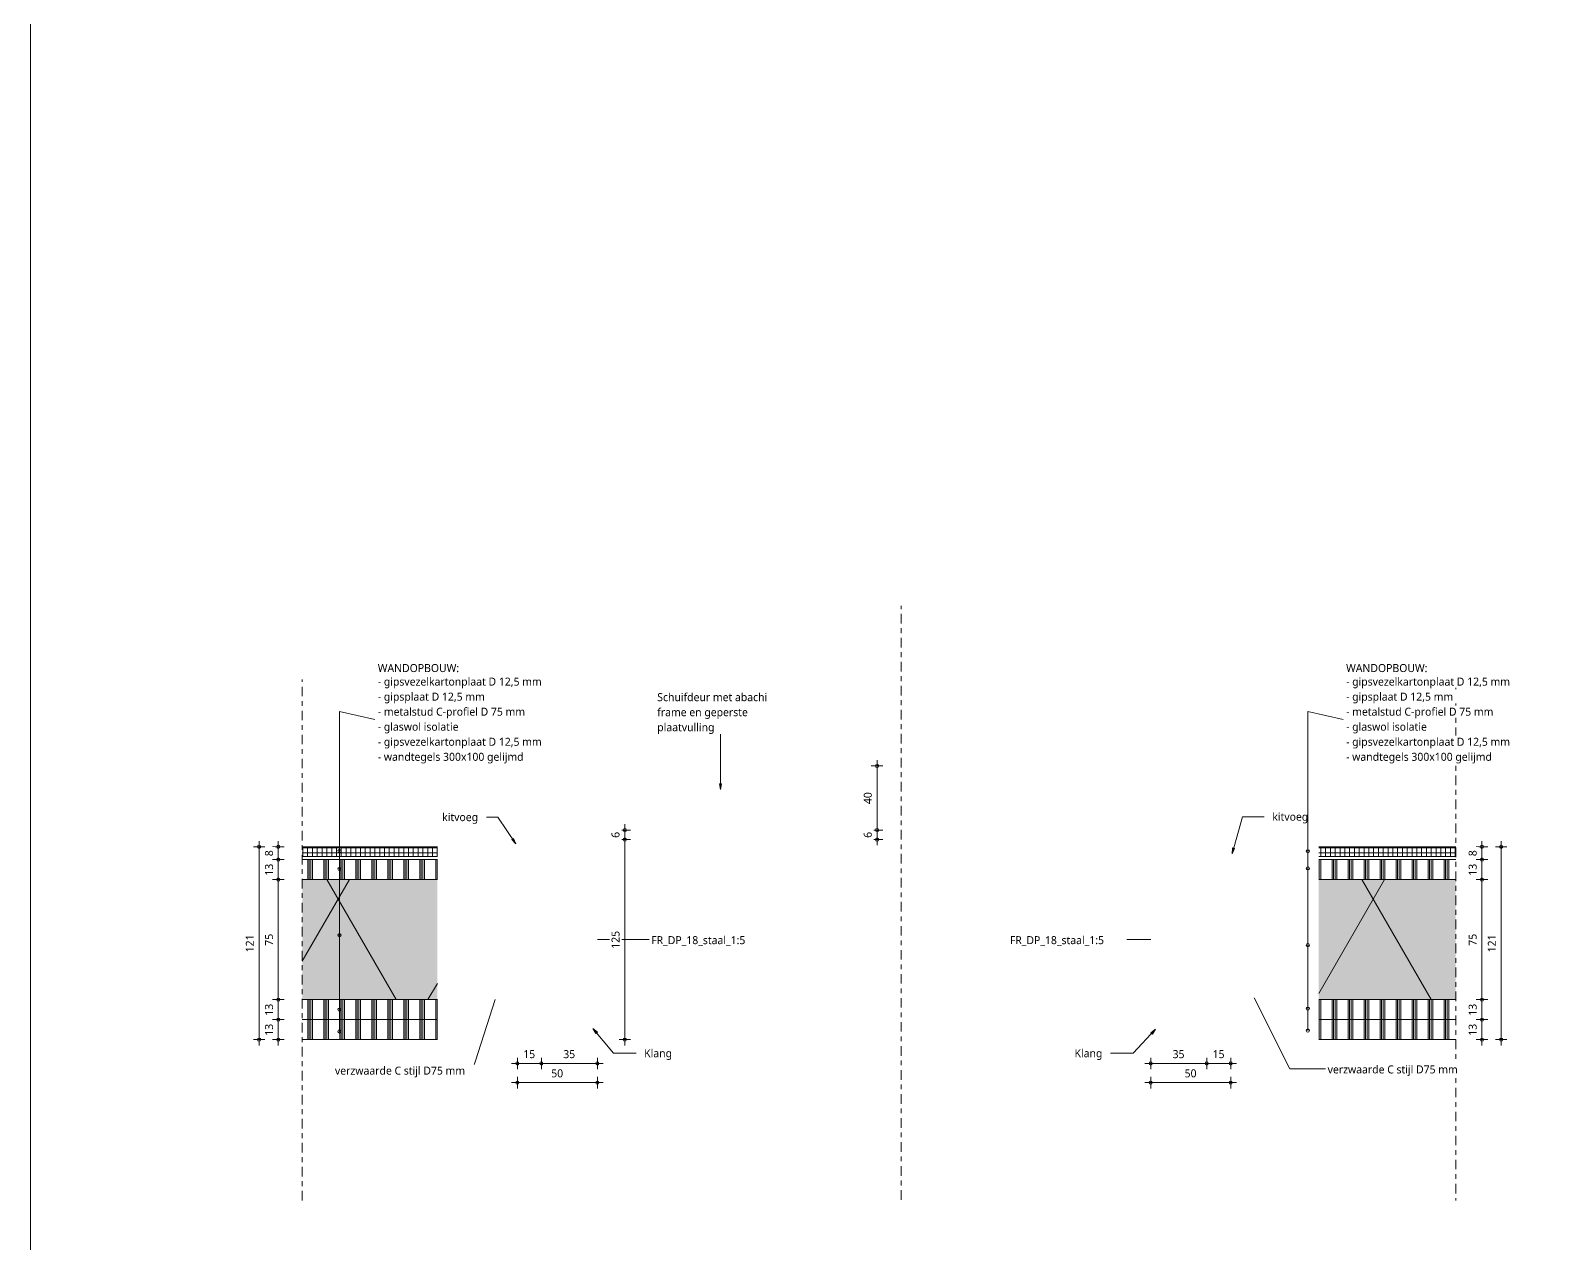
# Model space of a CAD drawing. Header units: millimetres. Extents: x 32900 to 38291, y -18988 to 4133.
# Drawn here: x 32971 to 33921, y -12055 to -11297 of the extents above; entities that cross this region are included whole.
import ezdxf

# ---------------------------------------------------------------- set-up
doc = ezdxf.new("R2010")
doc.units = ezdxf.units.MM
doc.linetypes.add('MV_center', pattern=[15, 6, -3, 3, -3])
for name, color, linetype, lineweight in [('A-ANNO-DIMS', 211, 'Continuous', 13), ('A-ANNO-DIMS-2', 211, 'Continuous', 13), ('A-ANNO-IDEN', 131, 'Continuous', 18), ('A-ANNO-NOTE', 131, 'Continuous', 18), ('A-DETL', 90, 'Continuous', 13), ('A-DETL-GENF', 92, 'Continuous', 18), ('A-DETL-THIN', 151, 'Continuous', 18), ('G-ANNO-TEXT', 231, 'Continuous', 13)]:
    doc.layers.add(name, color=color, linetype=linetype, lineweight=lineweight)
doc.styles.add('Segoe UI', font='segoeui.ttf', dxfattribs={"height": 5})
doc.styles.add('Segoe UI_B', font='segoeui.ttf', dxfattribs={"height": 5})
doc.dimstyles.new('2_5_mm_2', dxfattribs={"dimscale": 304.8, "dimtxt": 5.23682, "dimasz": 0.006562, "dimexe": 0.011811, "dimexo": 0.0625, "dimgap": 0.005906, "dimtad": 1, "dimdec": 0, "dimzin": 0, "dimdsep": 46, "dimtxsty": 'Segoe UI', "dimblk1": 'DOTBLANK', "dimblk2": 'DOTBLANK', "dimsah": 1, "dimcen": 0.09, "dimdle": 0.011811, "dimazin": 0, "dimtfac": 1, "dimtdec": 4, "dimtix": 1, "dimtmove": 0, "dimatfit": 3, "dimfxl": 0.011811, "dimfxlon": 1, "dimtvp": 1, "dimtfill": 1, "dimtolj": 1, "dimtzin": 0, "dimarcsym": 2})
pattern_1 = [(90, (4, 0), (-10, 6e-16), []), (90, (5, 0), (-10, 6e-16), []), (90, (6, 0), (-10, 6e-16), []), (90, (7, 0), (-10, 6e-16), [])]
pattern_2 = [(0, (0, 0), (0, 3), []), (90, (0, 0), (-3, 2e-16), [])]

# ---------------------------------------------------------------- blocks, each defined once
blk = doc.blocks.new('42 isolatie - Type 1-3788367-Details ziekenhuis Utiliteitsgebouw')
at = {"layer": 'A-DETL-GENF'}
blk.add_hatch(color=256, dxfattribs=at).paths.add_polyline_path([(94.46, -0.8), (53.74, -0.8), (53.74, -75.8), (138.11, -75.8), (138.11, -0.8)])
at = {"layer": 'A-DETL-GENF', "lineweight": 13}
h = blk.add_hatch(dxfattribs=at)
h.set_pattern_fill('FP_3', color=256, style=0, pattern_type=2)
h.set_pattern_definition([(300, (0, 0), (-69.282, -40), []), (240, (0, 0), (-69.282, 40), [])])
h.paths.add_polyline_path([(94.46, -0.8), (53.74, -0.8), (53.74, -75.8), (138.11, -75.8), (138.11, -0.8)])
at = {"layer": 'A-DETL-GENF'}
for p, q in [((138.11, -0.8), (53.74, -0.8)), ((138.11, -0.8), (53.74, -0.8)), ((53.74, -75.8), (138.11, -75.8)), ((53.74, -75.8), (138.11, -75.8))]:
    blk.add_line(p, q, dxfattribs=at)
blk = doc.blocks.new('42 isolatie - Type 1-3788368-Details ziekenhuis Utiliteitsgebouw')
at = {"layer": 'A-DETL-GENF'}
blk.add_hatch(color=256, dxfattribs=at).paths.add_polyline_path([(90.2, 0.8), (144.38, 0.8), (144.38, 75.8), (58.74, 75.8), (58.74, 0.8)])
at = {"layer": 'A-DETL-GENF', "lineweight": 13}
h = blk.add_hatch(dxfattribs=at)
h.set_pattern_fill('FP_4', color=256, style=0, pattern_type=2)
h.set_pattern_definition([(60, (0, 0), (-69.282, 40), []), (120, (0, 0), (-69.282, -40), [])])
h.paths.add_polyline_path([(90.2, 0.8), (144.38, 0.8), (144.38, 75.8), (58.74, 75.8), (58.74, 0.8)])
at = {"layer": 'A-DETL-GENF'}
for p, q in [((144.38, 75.8), (58.74, 75.8)), ((144.38, 75.8), (58.74, 75.8)), ((58.74, 0.8), (144.38, 0.8)), ((58.74, 0.8), (144.38, 0.8))]:
    blk.add_line(p, q, dxfattribs=at)
blk = doc.blocks.new('NLRS_00_DI_maskeer - Type 1-4234883-Details ziekenhuis Utiliteitsgebouw')
at = {"layer": 'A-DETL-GENF', "linetype": 'MV_center'}
blk.add_line((-100, 0), (225.5, 0), dxfattribs=at)
blk = doc.blocks.new('NLRS_00_DI_maskeer - Type 1-4234889-Details ziekenhuis Utiliteitsgebouw')
at = {"layer": 'A-DETL-GENF', "linetype": 'MV_center'}
blk.add_line((225.5, 0), (-100, 0), dxfattribs=at)
blk = doc.blocks.new('NLRS_00_DI_maskeer - Type 1-4234887-Details ziekenhuis Utiliteitsgebouw')
at = {"layer": 'A-DETL-GENF', "linetype": 'MV_center'}
blk.add_line((270.96, 0), (-100, 0), dxfattribs=at)
blk = doc.blocks.new('DIMBLOCK394-Details ziekenhuis Utiliteitsgebouw')
at = {"layer": 'A-ANNO-DIMS-2'}
for p, q in [((33125.67, -11915.23), (33122.07, -11915.23)), ((33125.67, -11931.33), (33125.67, -11915.23)), ((33125.67, -11915.23), (33129.27, -11915.23)), ((33125.67, -11927.73), (33122.07, -11927.73)), ((33125.67, -11927.73), (33129.27, -11927.73))]:
    blk.add_line(p, q, dxfattribs=at)
for centre in [(33125.67, -11915.23), (33125.67, -11927.73)]:
    blk.add_circle(centre, 1, dxfattribs=at)
at = {"layer": 'A-ANNO-DIMS-2', "color": 0, "insert": (33117.34, -11925.29), "char_height": 5, "width": 9.1406, "attachment_point": 1, "rotation": 90, "line_spacing_factor": 1.142579, "style": 'Segoe UI', "bg_fill": 3, "box_fill_scale": 1.25, "bg_fill_color": 9, "bg_fill_true_color": 13158600, "bg_fill_transparency": 0}
blk.add_mtext('13', dxfattribs=at)
blk = doc.blocks.new('_DotBlank')
at = {"color": 0, "linetype": 'ByBlock', "lineweight": -2}
blk.add_line((-0.5, 0), (-1, 0), dxfattribs=at)
blk.add_circle((0, 0), 0.5, dxfattribs=at)
blk = doc.blocks.new('DIMBLOCK395-Details ziekenhuis Utiliteitsgebouw')
at = {"layer": 'A-ANNO-DIMS-2'}
for p, q in [((33125.67, -11902.73), (33122.07, -11902.73)), ((33125.67, -11915.23), (33125.67, -11902.73)), ((33125.67, -11902.73), (33129.27, -11902.73)), ((33125.67, -11915.23), (33122.07, -11915.23)), ((33125.67, -11915.23), (33129.27, -11915.23))]:
    blk.add_line(p, q, dxfattribs=at)
for centre in [(33125.67, -11902.73), (33125.67, -11915.23)]:
    blk.add_circle(centre, 1, dxfattribs=at)
at = {"layer": 'A-ANNO-DIMS-2', "color": 0, "insert": (33117.34, -11912.79), "char_height": 5, "width": 9.1406, "attachment_point": 1, "rotation": 90, "line_spacing_factor": 1.142579, "style": 'Segoe UI', "bg_fill": 3, "box_fill_scale": 1.25, "bg_fill_color": 9, "bg_fill_true_color": 13158600, "bg_fill_transparency": 0}
blk.add_mtext('13', dxfattribs=at)
blk = doc.blocks.new('DIMBLOCK396-Details ziekenhuis Utiliteitsgebouw')
at = {"layer": 'A-ANNO-DIMS-2'}
for p, q in [((33125.67, -11827.73), (33122.07, -11827.73)), ((33125.67, -11902.73), (33125.67, -11827.73)), ((33125.67, -11827.73), (33129.27, -11827.73)), ((33125.67, -11902.73), (33122.07, -11902.73)), ((33125.67, -11902.73), (33129.27, -11902.73))]:
    blk.add_line(p, q, dxfattribs=at)
for centre in [(33125.67, -11827.73), (33125.67, -11902.73)]:
    blk.add_circle(centre, 1, dxfattribs=at)
at = {"layer": 'A-ANNO-DIMS-2', "color": 0, "insert": (33117.34, -11869.04), "char_height": 5, "width": 9.1406, "attachment_point": 1, "rotation": 90, "line_spacing_factor": 1.142579, "style": 'Segoe UI', "bg_fill": 3, "box_fill_scale": 1.25, "bg_fill_color": 9, "bg_fill_true_color": 13158600, "bg_fill_transparency": 0}
blk.add_mtext('75', dxfattribs=at)
blk = doc.blocks.new('DIMBLOCK397-Details ziekenhuis Utiliteitsgebouw')
at = {"layer": 'A-ANNO-DIMS-2'}
for p, q in [((33125.67, -11815.23), (33122.07, -11815.23)), ((33125.67, -11827.73), (33125.67, -11815.23)), ((33125.67, -11815.23), (33129.27, -11815.23)), ((33125.67, -11827.73), (33122.07, -11827.73)), ((33125.67, -11827.73), (33129.27, -11827.73))]:
    blk.add_line(p, q, dxfattribs=at)
for centre in [(33125.67, -11815.23), (33125.67, -11827.73)]:
    blk.add_circle(centre, 1, dxfattribs=at)
at = {"layer": 'A-ANNO-DIMS-2', "color": 0, "insert": (33117.34, -11825.29), "char_height": 5, "width": 9.1406, "attachment_point": 1, "rotation": 90, "line_spacing_factor": 1.142579, "style": 'Segoe UI', "bg_fill": 3, "box_fill_scale": 1.25, "bg_fill_color": 9, "bg_fill_true_color": 13158600, "bg_fill_transparency": 0}
blk.add_mtext('13', dxfattribs=at)
blk = doc.blocks.new('DIMBLOCK398-Details ziekenhuis Utiliteitsgebouw')
at = {"layer": 'A-ANNO-DIMS-2'}
for p, q in [((33125.67, -11815.23), (33125.67, -11803.63)), ((33125.67, -11807.23), (33122.07, -11807.23)), ((33125.67, -11815.23), (33122.07, -11815.23)), ((33125.67, -11807.23), (33129.27, -11807.23)), ((33125.67, -11815.23), (33129.27, -11815.23))]:
    blk.add_line(p, q, dxfattribs=at)
for centre in [(33125.67, -11807.23), (33125.67, -11815.23)]:
    blk.add_circle(centre, 1, dxfattribs=at)
at = {"layer": 'A-ANNO-DIMS-2', "color": 0, "insert": (33117.34, -11813.13), "char_height": 5, "width": 4.5703, "attachment_point": 1, "rotation": 90, "line_spacing_factor": 1.142579, "style": 'Segoe UI', "bg_fill": 3, "box_fill_scale": 1.25, "bg_fill_color": 9, "bg_fill_true_color": 13158600, "bg_fill_transparency": 0}
blk.add_mtext('8', dxfattribs=at)
blk = doc.blocks.new('DIMBLOCK399-Details ziekenhuis Utiliteitsgebouw')
at = {"layer": 'A-ANNO-DIMS-2'}
for p, q in [((33113.67, -11803.63), (33113.67, -11931.33)), ((33113.67, -11807.23), (33110.07, -11807.23)), ((33113.67, -11807.23), (33117.27, -11807.23)), ((33113.67, -11927.73), (33110.07, -11927.73)), ((33113.67, -11927.73), (33117.27, -11927.73))]:
    blk.add_line(p, q, dxfattribs=at)
for centre in [(33113.67, -11807.23), (33113.67, -11927.73)]:
    blk.add_circle(centre, 1, dxfattribs=at)
at = {"layer": 'A-ANNO-DIMS-2', "color": 0, "insert": (33105.34, -11873.19), "char_height": 5, "width": 13.7109, "attachment_point": 1, "rotation": 90, "line_spacing_factor": 1.142579, "style": 'Segoe UI', "bg_fill": 3, "box_fill_scale": 1.25, "bg_fill_color": 9, "bg_fill_true_color": 13158600, "bg_fill_transparency": 0}
blk.add_mtext('121', dxfattribs=at)
blk = doc.blocks.new('DIMBLOCK400-Details ziekenhuis Utiliteitsgebouw')
at = {"layer": 'A-ANNO-DIMS-2'}
for p, q in [((33877.68, -11915.23), (33874.08, -11915.23)), ((33877.68, -11931.33), (33877.68, -11915.23)), ((33877.68, -11915.23), (33881.28, -11915.23)), ((33877.68, -11927.73), (33874.08, -11927.73)), ((33877.68, -11927.73), (33881.28, -11927.73))]:
    blk.add_line(p, q, dxfattribs=at)
for centre in [(33877.68, -11915.23), (33877.68, -11927.73)]:
    blk.add_circle(centre, 1, dxfattribs=at)
at = {"layer": 'A-ANNO-DIMS-2', "color": 0, "insert": (33869.35, -11925.29), "char_height": 5, "width": 9.1406, "attachment_point": 1, "rotation": 90, "line_spacing_factor": 1.142579, "style": 'Segoe UI', "bg_fill": 3, "box_fill_scale": 1.25, "bg_fill_color": 9, "bg_fill_true_color": 13158600, "bg_fill_transparency": 0}
blk.add_mtext('13', dxfattribs=at)
blk = doc.blocks.new('DIMBLOCK401-Details ziekenhuis Utiliteitsgebouw')
at = {"layer": 'A-ANNO-DIMS-2'}
for p, q in [((33877.68, -11902.73), (33874.08, -11902.73)), ((33877.68, -11915.23), (33877.68, -11902.73)), ((33877.68, -11902.73), (33881.28, -11902.73)), ((33877.68, -11915.23), (33874.08, -11915.23)), ((33877.68, -11915.23), (33881.28, -11915.23))]:
    blk.add_line(p, q, dxfattribs=at)
for centre in [(33877.68, -11902.73), (33877.68, -11915.23)]:
    blk.add_circle(centre, 1, dxfattribs=at)
at = {"layer": 'A-ANNO-DIMS-2', "color": 0, "insert": (33869.35, -11912.79), "char_height": 5, "width": 9.1406, "attachment_point": 1, "rotation": 90, "line_spacing_factor": 1.142579, "style": 'Segoe UI', "bg_fill": 3, "box_fill_scale": 1.25, "bg_fill_color": 9, "bg_fill_true_color": 13158600, "bg_fill_transparency": 0}
blk.add_mtext('13', dxfattribs=at)
blk = doc.blocks.new('DIMBLOCK402-Details ziekenhuis Utiliteitsgebouw')
at = {"layer": 'A-ANNO-DIMS-2'}
for p, q in [((33877.68, -11827.73), (33874.08, -11827.73)), ((33877.68, -11902.73), (33877.68, -11827.73)), ((33877.68, -11827.73), (33881.28, -11827.73)), ((33877.68, -11902.73), (33874.08, -11902.73)), ((33877.68, -11902.73), (33881.28, -11902.73))]:
    blk.add_line(p, q, dxfattribs=at)
for centre in [(33877.68, -11827.73), (33877.68, -11902.73)]:
    blk.add_circle(centre, 1, dxfattribs=at)
at = {"layer": 'A-ANNO-DIMS-2', "color": 0, "insert": (33869.35, -11869.04), "char_height": 5, "width": 9.1406, "attachment_point": 1, "rotation": 90, "line_spacing_factor": 1.142579, "style": 'Segoe UI', "bg_fill": 3, "box_fill_scale": 1.25, "bg_fill_color": 9, "bg_fill_true_color": 13158600, "bg_fill_transparency": 0}
blk.add_mtext('75', dxfattribs=at)
blk = doc.blocks.new('DIMBLOCK403-Details ziekenhuis Utiliteitsgebouw')
at = {"layer": 'A-ANNO-DIMS-2'}
for p, q in [((33877.68, -11815.23), (33874.08, -11815.23)), ((33877.68, -11827.73), (33877.68, -11815.23)), ((33877.68, -11815.23), (33881.28, -11815.23)), ((33877.68, -11827.73), (33874.08, -11827.73)), ((33877.68, -11827.73), (33881.28, -11827.73))]:
    blk.add_line(p, q, dxfattribs=at)
for centre in [(33877.68, -11815.23), (33877.68, -11827.73)]:
    blk.add_circle(centre, 1, dxfattribs=at)
at = {"layer": 'A-ANNO-DIMS-2', "color": 0, "insert": (33869.35, -11825.29), "char_height": 5, "width": 9.1406, "attachment_point": 1, "rotation": 90, "line_spacing_factor": 1.142579, "style": 'Segoe UI', "bg_fill": 3, "box_fill_scale": 1.25, "bg_fill_color": 9, "bg_fill_true_color": 13158600, "bg_fill_transparency": 0}
blk.add_mtext('13', dxfattribs=at)
blk = doc.blocks.new('DIMBLOCK404-Details ziekenhuis Utiliteitsgebouw')
at = {"layer": 'A-ANNO-DIMS-2'}
for p, q in [((33877.68, -11815.23), (33877.68, -11803.63)), ((33877.68, -11807.23), (33874.08, -11807.23)), ((33877.68, -11815.23), (33874.08, -11815.23)), ((33877.68, -11807.23), (33881.28, -11807.23)), ((33877.68, -11815.23), (33881.28, -11815.23))]:
    blk.add_line(p, q, dxfattribs=at)
for centre in [(33877.68, -11807.23), (33877.68, -11815.23)]:
    blk.add_circle(centre, 1, dxfattribs=at)
at = {"layer": 'A-ANNO-DIMS-2', "color": 0, "insert": (33869.35, -11813.13), "char_height": 5, "width": 4.5703, "attachment_point": 1, "rotation": 90, "line_spacing_factor": 1.142579, "style": 'Segoe UI', "bg_fill": 3, "box_fill_scale": 1.25, "bg_fill_color": 9, "bg_fill_true_color": 13158600, "bg_fill_transparency": 0}
blk.add_mtext('8', dxfattribs=at)
blk = doc.blocks.new('DIMBLOCK405-Details ziekenhuis Utiliteitsgebouw')
at = {"layer": 'A-ANNO-DIMS-2'}
for p, q in [((33342.17, -11802.73), (33338.57, -11802.73)), ((33342.17, -11931.33), (33342.17, -11802.73)), ((33342.17, -11802.73), (33345.77, -11802.73)), ((33342.17, -11927.73), (33338.57, -11927.73)), ((33342.17, -11927.73), (33345.77, -11927.73))]:
    blk.add_line(p, q, dxfattribs=at)
for centre in [(33342.17, -11802.73), (33342.17, -11927.73)]:
    blk.add_circle(centre, 1, dxfattribs=at)
at = {"layer": 'A-ANNO-DIMS-2', "color": 0, "insert": (33333.85, -11870.94), "char_height": 5, "width": 13.7109, "attachment_point": 1, "rotation": 90, "line_spacing_factor": 1.142579, "style": 'Segoe UI', "bg_fill": 3, "box_fill_scale": 1.25, "bg_fill_color": 9, "bg_fill_true_color": 13158600, "bg_fill_transparency": 0}
blk.add_mtext('125', dxfattribs=at)
blk = doc.blocks.new('DIMBLOCK406-Details ziekenhuis Utiliteitsgebouw')
at = {"layer": 'A-ANNO-DIMS-2'}
for p, q in [((33342.17, -11802.73), (33342.17, -11793.17)), ((33342.17, -11796.77), (33338.57, -11796.77)), ((33342.17, -11802.73), (33338.57, -11802.73)), ((33342.17, -11796.77), (33345.77, -11796.77)), ((33342.17, -11802.73), (33345.77, -11802.73))]:
    blk.add_line(p, q, dxfattribs=at)
for centre in [(33342.17, -11796.77), (33342.17, -11802.73)]:
    blk.add_circle(centre, 1, dxfattribs=at)
at = {"layer": 'A-ANNO-DIMS-2', "color": 0, "insert": (33333.85, -11801.65), "char_height": 5, "width": 4.5703, "attachment_point": 1, "rotation": 90, "line_spacing_factor": 1.142579, "style": 'Segoe UI', "bg_fill": 3, "box_fill_scale": 1.25, "bg_fill_color": 9, "bg_fill_true_color": 13158600, "bg_fill_transparency": 0}
blk.add_mtext('6', dxfattribs=at)
blk = doc.blocks.new('DIMBLOCK407-Details ziekenhuis Utiliteitsgebouw')
at = {"layer": 'A-ANNO-DIMS-2'}
for p, q in [((33499.76, -11756.77), (33496.16, -11756.77)), ((33499.76, -11753.17), (33499.76, -11796.77)), ((33499.76, -11756.77), (33503.36, -11756.77)), ((33499.76, -11796.77), (33496.16, -11796.77)), ((33499.76, -11796.77), (33503.36, -11796.77))]:
    blk.add_line(p, q, dxfattribs=at)
for centre in [(33499.76, -11756.77), (33499.76, -11796.77)]:
    blk.add_circle(centre, 1, dxfattribs=at)
at = {"layer": 'A-ANNO-DIMS-2', "color": 0, "insert": (33491.44, -11780.58), "char_height": 5, "width": 9.1406, "attachment_point": 1, "rotation": 90, "line_spacing_factor": 1.142579, "style": 'Segoe UI', "bg_fill": 3, "box_fill_scale": 1.25, "bg_fill_color": 9, "bg_fill_true_color": 13158600, "bg_fill_transparency": 0}
blk.add_mtext('40', dxfattribs=at)
blk = doc.blocks.new('DIMBLOCK408-Details ziekenhuis Utiliteitsgebouw')
at = {"layer": 'A-ANNO-DIMS-2'}
for p, q in [((33499.76, -11796.77), (33496.16, -11796.77)), ((33499.76, -11802.73), (33496.16, -11802.73)), ((33499.76, -11796.77), (33499.76, -11806.33)), ((33499.76, -11796.77), (33503.36, -11796.77)), ((33499.76, -11802.73), (33503.36, -11802.73))]:
    blk.add_line(p, q, dxfattribs=at)
for centre in [(33499.76, -11796.77), (33499.76, -11802.73)]:
    blk.add_circle(centre, 1, dxfattribs=at)
at = {"layer": 'A-ANNO-DIMS-2', "color": 0, "insert": (33491.44, -11801.65), "char_height": 5, "width": 4.5703, "attachment_point": 1, "rotation": 90, "line_spacing_factor": 1.142579, "style": 'Segoe UI', "bg_fill": 3, "box_fill_scale": 1.25, "bg_fill_color": 9, "bg_fill_true_color": 13158600, "bg_fill_transparency": 0}
blk.add_mtext('6', dxfattribs=at)
blk = doc.blocks.new('DIMBLOCK409-Details ziekenhuis Utiliteitsgebouw')
at = {"layer": 'A-ANNO-DIMS-2'}
for p, q in [((33271.41, -11942.58), (33290.01, -11942.58)), ((33275.01, -11942.58), (33275.01, -11938.98)), ((33275.01, -11942.58), (33275.01, -11946.18)), ((33290.01, -11942.58), (33290.01, -11938.98)), ((33290.01, -11942.58), (33290.01, -11946.18))]:
    blk.add_line(p, q, dxfattribs=at)
for centre in [(33275.01, -11942.58), (33290.01, -11942.58)]:
    blk.add_circle(centre, 1, dxfattribs=at)
at = {"layer": 'A-ANNO-DIMS-2', "color": 0, "insert": (33278.7, -11934.26), "char_height": 5, "width": 9.1406, "attachment_point": 1, "line_spacing_factor": 1.142579, "style": 'Segoe UI', "bg_fill": 3, "box_fill_scale": 1.25, "bg_fill_color": 9, "bg_fill_true_color": 13158600, "bg_fill_transparency": 0}
blk.add_mtext('15', dxfattribs=at)
blk = doc.blocks.new('DIMBLOCK410-Details ziekenhuis Utiliteitsgebouw')
at = {"layer": 'A-ANNO-DIMS-2'}
for p, q in [((33290.01, -11942.58), (33290.01, -11938.98)), ((33290.01, -11942.58), (33328.6, -11942.58)), ((33290.01, -11942.58), (33290.01, -11946.18)), ((33325, -11942.58), (33325, -11938.98)), ((33325, -11942.58), (33325, -11946.18))]:
    blk.add_line(p, q, dxfattribs=at)
for centre in [(33290.01, -11942.58), (33325, -11942.58)]:
    blk.add_circle(centre, 1, dxfattribs=at)
at = {"layer": 'A-ANNO-DIMS-2', "color": 0, "insert": (33303.69, -11934.26), "char_height": 5, "width": 9.1406, "attachment_point": 1, "line_spacing_factor": 1.142579, "style": 'Segoe UI', "bg_fill": 3, "box_fill_scale": 1.25, "bg_fill_color": 9, "bg_fill_true_color": 13158600, "bg_fill_transparency": 0}
blk.add_mtext('35', dxfattribs=at)
blk = doc.blocks.new('DIMBLOCK411-Details ziekenhuis Utiliteitsgebouw')
at = {"layer": 'A-ANNO-DIMS-2'}
for p, q in [((33271.41, -11954.58), (33328.6, -11954.58)), ((33275.01, -11954.58), (33275.01, -11950.98)), ((33275.01, -11954.58), (33275.01, -11958.18)), ((33325, -11954.58), (33325, -11950.98)), ((33325, -11954.58), (33325, -11958.18))]:
    blk.add_line(p, q, dxfattribs=at)
for centre in [(33275.01, -11954.58), (33325, -11954.58)]:
    blk.add_circle(centre, 1, dxfattribs=at)
at = {"layer": 'A-ANNO-DIMS-2', "color": 0, "insert": (33296.19, -11946.26), "char_height": 5, "width": 9.1406, "attachment_point": 1, "line_spacing_factor": 1.142579, "style": 'Segoe UI', "bg_fill": 3, "box_fill_scale": 1.25, "bg_fill_color": 9, "bg_fill_true_color": 13158600, "bg_fill_transparency": 0}
blk.add_mtext('50', dxfattribs=at)
blk = doc.blocks.new('DIMBLOCK412-Details ziekenhuis Utiliteitsgebouw')
at = {"layer": 'A-ANNO-DIMS-2'}
for p, q in [((33889.68, -11931.33), (33889.68, -11803.63)), ((33889.68, -11807.23), (33886.08, -11807.23)), ((33889.68, -11807.23), (33893.28, -11807.23)), ((33889.68, -11927.73), (33886.08, -11927.73)), ((33889.68, -11927.73), (33893.28, -11927.73))]:
    blk.add_line(p, q, dxfattribs=at)
for centre in [(33889.68, -11807.23), (33889.68, -11927.73)]:
    blk.add_circle(centre, 1, dxfattribs=at)
at = {"layer": 'A-ANNO-DIMS-2', "color": 0, "insert": (33881.35, -11873.19), "char_height": 5, "width": 13.7109, "attachment_point": 1, "rotation": 90, "line_spacing_factor": 1.142579, "style": 'Segoe UI', "bg_fill": 3, "box_fill_scale": 1.25, "bg_fill_color": 9, "bg_fill_true_color": 13158600, "bg_fill_transparency": 0}
blk.add_mtext('121', dxfattribs=at)
blk = doc.blocks.new('DIMBLOCK413-Details ziekenhuis Utiliteitsgebouw')
at = {"layer": 'A-ANNO-DIMS-2'}
for p, q in [((33667.12, -11954.58), (33724.32, -11954.58)), ((33670.72, -11954.58), (33670.72, -11950.98)), ((33670.72, -11954.58), (33670.72, -11958.18)), ((33720.72, -11954.58), (33720.72, -11950.98)), ((33720.72, -11954.58), (33720.72, -11958.18))]:
    blk.add_line(p, q, dxfattribs=at)
for centre in [(33670.72, -11954.58), (33720.72, -11954.58)]:
    blk.add_circle(centre, 1, dxfattribs=at)
at = {"layer": 'A-ANNO-DIMS-2', "color": 0, "insert": (33691.91, -11946.26), "char_height": 5, "width": 9.1406, "attachment_point": 1, "line_spacing_factor": 1.142579, "style": 'Segoe UI', "bg_fill": 3, "box_fill_scale": 1.25, "bg_fill_color": 9, "bg_fill_true_color": 13158600, "bg_fill_transparency": 0}
blk.add_mtext('50', dxfattribs=at)
blk = doc.blocks.new('DIMBLOCK414-Details ziekenhuis Utiliteitsgebouw')
at = {"layer": 'A-ANNO-DIMS-2'}
for p, q in [((33667.12, -11942.58), (33705.72, -11942.58)), ((33670.72, -11942.58), (33670.72, -11938.98)), ((33670.72, -11942.58), (33670.72, -11946.18)), ((33705.72, -11942.58), (33705.72, -11938.98)), ((33705.72, -11942.58), (33705.72, -11946.18))]:
    blk.add_line(p, q, dxfattribs=at)
for centre in [(33670.72, -11942.58), (33705.72, -11942.58)]:
    blk.add_circle(centre, 1, dxfattribs=at)
at = {"layer": 'A-ANNO-DIMS-2', "color": 0, "insert": (33684.41, -11934.26), "char_height": 5, "width": 9.1406, "attachment_point": 1, "line_spacing_factor": 1.142579, "style": 'Segoe UI', "bg_fill": 3, "box_fill_scale": 1.25, "bg_fill_color": 9, "bg_fill_true_color": 13158600, "bg_fill_transparency": 0}
blk.add_mtext('35', dxfattribs=at)
blk = doc.blocks.new('DIMBLOCK415-Details ziekenhuis Utiliteitsgebouw')
at = {"layer": 'A-ANNO-DIMS-2'}
for p, q in [((33705.72, -11942.58), (33705.72, -11938.98)), ((33705.72, -11942.58), (33724.32, -11942.58)), ((33705.72, -11942.58), (33705.72, -11946.18)), ((33720.72, -11942.58), (33720.72, -11938.98)), ((33720.72, -11942.58), (33720.72, -11946.18))]:
    blk.add_line(p, q, dxfattribs=at)
for centre in [(33705.72, -11942.58), (33720.72, -11942.58)]:
    blk.add_circle(centre, 1, dxfattribs=at)
at = {"layer": 'A-ANNO-DIMS-2', "color": 0, "insert": (33709.41, -11934.26), "char_height": 5, "width": 9.1406, "attachment_point": 1, "line_spacing_factor": 1.142579, "style": 'Segoe UI', "bg_fill": 3, "box_fill_scale": 1.25, "bg_fill_color": 9, "bg_fill_true_color": 13158600, "bg_fill_transparency": 0}
blk.add_mtext('15', dxfattribs=at)

msp = doc.modelspace()

# ---------------------------------------------------------------- hatches: boundary and pattern name
at = {"layer": 'A-ANNO-NOTE'}
msp.add_hatch(color=256, dxfattribs=at).paths.add_polyline_path([(33401.97, -11771.5), (33402.6, -11767.9), (33401.34, -11767.9)])
at = {"layer": 'A-DETL-GENF', "lineweight": 13}
h = msp.add_hatch(dxfattribs=at)
h.set_pattern_fill('FP_5', color=254, style=0, pattern_type=2)
h.set_pattern_definition(pattern_2)
h.paths.add_polyline_path([(33225.03, -11813.23), (33225.03, -11807.23), (33140.67, -11807.23), (33140.67, -11813.23)])
h = msp.add_hatch(dxfattribs=at)
h.set_pattern_fill('FP_2', color=254, style=0, pattern_type=2)
h.set_pattern_definition(pattern_1)
h.paths.add_polyline_path([(33225.03, -11827.73), (33225.03, -11815.23), (33140.67, -11815.23), (33140.67, -11827.73)])
h = msp.add_hatch(dxfattribs=at)
h.set_pattern_fill('FP_5', color=254, style=0, pattern_type=2)
h.set_pattern_definition(pattern_2)
h.paths.add_polyline_path([(33861.32, -11813.23), (33861.32, -11807.23), (33775.69, -11807.23), (33775.69, -11813.23)])
h = msp.add_hatch(dxfattribs=at)
h.set_pattern_fill('FP_2', color=254, style=0, pattern_type=2)
h.set_pattern_definition(pattern_1)
h.paths.add_polyline_path([(33861.32, -11827.73), (33861.32, -11815.23), (33775.69, -11815.23), (33775.69, -11827.73)])
h = msp.add_hatch(dxfattribs=at)
h.set_pattern_fill('FP_2', color=254, style=0, pattern_type=2)
h.set_pattern_definition(pattern_1)
h.paths.add_polyline_path([(33225.03, -11915.23), (33225.03, -11902.73), (33140.67, -11902.73), (33140.67, -11915.23)])
h = msp.add_hatch(dxfattribs=at)
h.set_pattern_fill('FP_2', color=254, style=0, pattern_type=2)
h.set_pattern_definition(pattern_1)
h.paths.add_polyline_path([(33861.32, -11915.23), (33861.32, -11902.73), (33775.69, -11902.73), (33775.69, -11915.23)])
h = msp.add_hatch(dxfattribs=at)
h.set_pattern_fill('FP_2', color=254, style=0, pattern_type=2)
h.set_pattern_definition(pattern_1)
h.paths.add_polyline_path([(33225.03, -11927.73), (33225.03, -11915.23), (33140.67, -11915.23), (33140.67, -11927.73)])
h = msp.add_hatch(dxfattribs=at)
h.set_pattern_fill('FP_2', color=254, style=0, pattern_type=2)
h.set_pattern_definition(pattern_1)
h.paths.add_polyline_path([(33861.32, -11927.73), (33861.32, -11915.23), (33775.69, -11915.23), (33775.69, -11927.73)])
at = {"layer": 'G-ANNO-TEXT'}
for points in [[(33274.12, -11805.3), (33272.61, -11801.97), (33271.57, -11802.68)], [(33721.57, -11811.57), (33723.15, -11808.28), (33721.93, -11807.94)], [(33322.21, -11920.74), (33324.03, -11923.91), (33325, -11923.1)], [(33673.74, -11921.18), (33670.83, -11923.39), (33671.76, -11924.25)]]:
    msp.add_hatch(color=7, dxfattribs=at).paths.add_polyline_path(points)

# ---------------------------------------------------------------- linework, layer by layer
at = {"layer": 'A-ANNO-IDEN'}
for p, q in [((33325, -11865.23), (33357.9, -11865.23)), ((33670.72, -11865.23), (33642.02, -11865.23)), ((33261.18, -11902.73), (33247.01, -11946.73)), ((33735.45, -11901.69), (33757.68, -11945.98)), ((33247.01, -11946.73), (33243.6, -11946.73)), ((33757.68, -11945.98), (33780.48, -11945.98))]:
    msp.add_line(p, q, dxfattribs=at)
at = {"layer": 'A-ANNO-NOTE'}
for p, q in [((33163.91, -11722.83), (33185.91, -11727.67)), ((33163.91, -11922.59), (33163.91, -11722.83)), ((33163.91, -11722.83), (33185.91, -11727.67)), ((33163.91, -11809.85), (33163.91, -11722.83)), ((33163.91, -11722.83), (33185.91, -11727.67)), ((33163.91, -11862.47), (33163.91, -11722.83)), ((33163.91, -11722.83), (33185.91, -11727.67)), ((33163.91, -11821.11), (33163.91, -11722.83)), ((33163.91, -11722.83), (33185.91, -11727.67)), ((33163.91, -11908.98), (33163.91, -11722.83)), ((33768.91, -11722.83), (33790.91, -11727.67)), ((33768.91, -11810.07), (33768.91, -11722.83)), ((33768.91, -11722.83), (33790.91, -11727.67)), ((33768.91, -11908.33), (33768.91, -11722.83)), ((33768.91, -11722.83), (33790.91, -11727.67)), ((33768.91, -11868.66), (33768.91, -11722.83)), ((33768.91, -11722.83), (33790.91, -11727.67)), ((33768.91, -11820.73), (33768.91, -11722.83)), ((33768.91, -11722.83), (33790.91, -11727.67)), ((33768.91, -11922.06), (33768.91, -11722.83)), ((33401.97, -11771.5), (33401.97, -11736.92)), ((33402.6, -11767.9), (33401.34, -11767.9)), ((33401.34, -11767.9), (33401.97, -11771.5)), ((33401.97, -11771.5), (33402.6, -11767.9))]:
    msp.add_line(p, q, dxfattribs=at)
for centre in [(33163.91, -11809.85), (33768.91, -11810.07), (33163.91, -11821.11), (33768.91, -11820.73), (33163.91, -11862.47), (33768.91, -11868.66), (33163.91, -11908.98), (33768.91, -11908.33), (33163.91, -11922.59), (33768.91, -11922.06)]:
    msp.add_circle(centre, 1, dxfattribs=at)
at = {"layer": 'A-DETL', "lineweight": 18}
msp.add_line((32970.77, 3651.86), (32970.77, -18988.14), dxfattribs=at)
at = {"layer": 'A-DETL-THIN'}
for p, q in [((33225.03, -11807.23), (33140.67, -11807.23)), ((33140.67, -11813.23), (33225.03, -11813.23)), ((33225.03, -11815.23), (33140.67, -11815.23)), ((33861.32, -11807.23), (33775.69, -11807.23)), ((33775.69, -11813.23), (33861.32, -11813.23)), ((33861.32, -11815.23), (33775.69, -11815.23)), ((33225.03, -11915.23), (33140.67, -11915.23)), ((33861.32, -11915.23), (33775.69, -11915.23)), ((33140.67, -11927.73), (33225.03, -11927.73)), ((33775.69, -11927.73), (33861.32, -11927.73))]:
    msp.add_line(p, q, dxfattribs=at)
at = {"layer": 'G-ANNO-TEXT', "color": 250}
for p, q in [((33255.93, -11788.71), (33255.79, -11788.71)), ((33262.78, -11788.71), (33255.93, -11788.71)), ((33274.12, -11805.3), (33262.78, -11788.71)), ((33721.57, -11811.57), (33728.09, -11788.46)), ((33728.09, -11788.46), (33741.71, -11788.46)), ((33272.61, -11801.97), (33271.57, -11802.68)), ((33271.57, -11802.68), (33274.12, -11805.3)), ((33274.12, -11805.3), (33272.61, -11801.97)), ((33721.93, -11807.94), (33721.57, -11811.57)), ((33721.57, -11811.57), (33723.15, -11808.28)), ((33723.15, -11808.28), (33721.93, -11807.94)), ((33322.21, -11920.74), (33324.03, -11923.91)), ((33325, -11923.1), (33322.21, -11920.74)), ((33324.03, -11923.91), (33325, -11923.1)), ((33673.74, -11921.18), (33659.87, -11936.21)), ((33673.74, -11921.18), (33670.83, -11923.39)), ((33670.83, -11923.39), (33671.76, -11924.25)), ((33671.76, -11924.25), (33673.74, -11921.18)), ((33335.11, -11936.21), (33349.25, -11936.21)), ((33645.73, -11936.21), (33645.6, -11936.21)), ((33659.87, -11936.21), (33645.73, -11936.21))]:
    msp.add_line(p, q, dxfattribs=at)

# ---------------------------------------------------------------- block references
at = {"layer": 'A-DETL-GENF', "linetype": 'MV_center'}
for name, p, rotation in [('NLRS_00_DI_maskeer - Type 1-4234887-Details ziekenhuis Utiliteitsgebouw', (33514.72, -11756.77), 270), ('NLRS_00_DI_maskeer - Type 1-4234883-Details ziekenhuis Utiliteitsgebouw', (33140.67, -11928.23), 90), ('NLRS_00_DI_maskeer - Type 1-4234889-Details ziekenhuis Utiliteitsgebouw', (33861.32, -11928.23), 90)]:
    msp.add_blockref(name, p, dxfattribs=dict(at, rotation=rotation))
at = {"layer": 'A-DETL-GENF', "rotation": 180}
msp.add_blockref('42 isolatie - Type 1-3788367-Details ziekenhuis Utiliteitsgebouw', (33278.77, -11903.53), dxfattribs=at)
at = {"layer": 'A-DETL-GENF'}
msp.add_blockref('42 isolatie - Type 1-3788368-Details ziekenhuis Utiliteitsgebouw', (33716.94, -11903.53), dxfattribs=at)

# ---------------------------------------------------------------- texts
at = {"layer": 'A-ANNO-NOTE', "lineweight": 13, "char_height": 5, "attachment_point": 1, "style": 'Segoe UI', "bg_fill": 3, "box_fill_scale": 1.25, "bg_fill_color": 9, "bg_fill_true_color": 13158600, "bg_fill_transparency": 0}
for s, insert, width in [('- gipsvezelkartonplaat D 12,5 mm', (33187.81, -11701.57), 126.5063), ('Schuifdeur met abachi', (33362.42, -11711.28), 83.8565)]:
    msp.add_mtext(s, dxfattribs=dict(at, insert=insert, width=width))
at = {"layer": 'G-ANNO-TEXT', "color": 7, "char_height": 5, "attachment_point": 1, "style": 'Segoe UI'}
for s, insert, width in [('kitvoeg', (33228.03, -11786.21), 27.5781), ('kitvoeg', (33746.71, -11785.96), 27.5781), ('Klang', (33354.25, -11933.71), 21.1645), ('Klang', (33623.13, -11933.71), 21.1645)]:
    msp.add_mtext(s, dxfattribs=dict(at, insert=insert, width=width))

# ---------------------------------------------------------------- dimensions: what is measured, and where the dimension line sits
at = {"layer": 'A-ANNO-DIMS'}
for base, p1, p2, override, picture, middle in [((33499.76, -11796.77), (33496.16, -11756.77), (33496.16, -11796.77), {"dimpost": '<>', "dimfxl": 40}, 'DIMBLOCK407-Details ziekenhuis Utiliteitsgebouw', (33495.37, -11776.77)), ((33125.66788373, -11915.22818291), (33122.06788373, -11927.72818291), (33122.06788373, -11915.22818291), {"dimpost": '<>', "dimfxl": 12.5}, 'DIMBLOCK394-Details ziekenhuis Utiliteitsgebouw', (33121.26851134, -11921.47818291)), ((33877.67761065, -11915.22818291), (33874.07761065, -11927.72818291), (33874.07761065, -11915.22818291), {"dimpost": '<>', "dimfxl": 12.5}, 'DIMBLOCK400-Details ziekenhuis Utiliteitsgebouw', (33873.27823826, -11921.47818291))]:
    dim = msp.add_linear_dim(base=base, p1=p1, p2=p2, angle=90, dimstyle='2_5_mm_2', override=override, dxfattribs=at)
    dim.commit()
    dim.dimension.update_dxf_attribs({"geometry": picture, "text_midpoint": middle})
for base, p1, p2, override, picture, middle in [((33290.01, -11942.58), (33275.01, -11938.98), (33290.01, -11938.98), {"dimpost": '<>', "dimfxl": 15}, 'DIMBLOCK409-Details ziekenhuis Utiliteitsgebouw', (33282.51, -11938.18)), ((33720.72, -11954.58), (33670.72, -11950.98), (33720.72, -11950.98), {"dimpost": '<>', "dimfxl": 49.993583}, 'DIMBLOCK413-Details ziekenhuis Utiliteitsgebouw', (33695.72, -11950.2))]:
    dim = msp.add_linear_dim(base=base, p1=p1, p2=p2, dimstyle='2_5_mm_2', override=override, dxfattribs=at)
    dim.commit()
    dim.dimension.update_dxf_attribs({"geometry": picture, "text_midpoint": middle})

# ---------------------------------------------------------------- next in the draw order: texts
at = {"layer": 'A-ANNO-IDEN', "lineweight": 13, "char_height": 5, "attachment_point": 1, "style": 'Segoe UI', "bg_fill": 3, "box_fill_scale": 1.25, "bg_fill_color": 9, "bg_fill_true_color": 13158600, "bg_fill_transparency": 0}
for s, insert, width in [('FR_DP_18_staal_1:5', (33358.68, -11863.07), 71.6709), ('FR_DP_18_staal_1:5', (33582.76, -11863.07), 71.6709), ('verzwaarde C stijl D75 mm', (33161.04, -11944.57), 99.8903), ('verzwaarde C stijl D75 mm', (33781.26, -11943.82), 99.8903)]:
    msp.add_mtext(s, dxfattribs=dict(at, insert=insert, width=width))
at = {"layer": 'A-ANNO-NOTE', "lineweight": 13, "char_height": 5, "attachment_point": 1, "bg_fill": 3, "box_fill_scale": 1.25, "bg_fill_color": 9, "bg_fill_true_color": 13158600, "bg_fill_transparency": 0}
for s, insert, width, style in [('WANDOPBOUW:', (33187.81, -11693.1), 67.8228, 'Segoe UI_B'), ('- gipsvezelkartonplaat D 12,5 mm', (33792.81, -11701.57), 126.5063, 'Segoe UI'), ('- gipsplaat D 12,5 mm', (33187.81, -11710.96), 83.5358, 'Segoe UI'), ('frame en geperste', (33362.42, -11720.67), 68.6245, 'Segoe UI')]:
    msp.add_mtext(s, dxfattribs=dict(at, insert=insert, width=width, style=style))

# ---------------------------------------------------------------- next in the draw order: dimensions: what is measured, and where the dimension line sits
at = {"layer": 'A-ANNO-DIMS'}
for base, p1, p2, override, picture, middle in [((33499.76, -11802.73), (33496.16, -11796.77), (33496.16, -11802.73), {"dimpost": '<>', "dimfxl": 5.956363}, 'DIMBLOCK408-Details ziekenhuis Utiliteitsgebouw', (33495.37, -11799.75)), ((33342.17, -11802.73), (33338.57, -11927.73), (33338.57, -11802.73), {"dimpost": '<>', "dimfxl": 125}, 'DIMBLOCK405-Details ziekenhuis Utiliteitsgebouw', (33337.77, -11865.23)), ((33125.66788373, -11902.72818291), (33122.06788373, -11915.22818291), (33122.06788373, -11902.72818291), {"dimpost": '<>', "dimfxl": 12.5}, 'DIMBLOCK395-Details ziekenhuis Utiliteitsgebouw', (33121.26851134, -11908.97818291)), ((33877.67761065, -11902.72818291), (33874.07761065, -11915.22818291), (33874.07761065, -11902.72818291), {"dimpost": '<>', "dimfxl": 12.5}, 'DIMBLOCK401-Details ziekenhuis Utiliteitsgebouw', (33873.27823826, -11908.97818291))]:
    dim = msp.add_linear_dim(base=base, p1=p1, p2=p2, angle=90, dimstyle='2_5_mm_2', override=override, dxfattribs=at)
    dim.commit()
    dim.dimension.update_dxf_attribs({"geometry": picture, "text_midpoint": middle})
dim = msp.add_linear_dim(base=(33705.72, -11942.58), p1=(33670.72, -11938.98), p2=(33705.72, -11938.98), dimstyle='2_5_mm_2', override={"dimpost": '<>', "dimfxl": 34.993583}, dxfattribs=at)
dim.commit()
dim.dimension.update_dxf_attribs({"geometry": 'DIMBLOCK414-Details ziekenhuis Utiliteitsgebouw', "text_midpoint": (33688.22, -11938.2)})

# ---------------------------------------------------------------- next in the draw order: linework, layer by layer
at = {"layer": 'G-ANNO-TEXT', "color": 250}
msp.add_line((33322.21, -11920.74), (33335.11, -11936.21), dxfattribs=at)

# ---------------------------------------------------------------- next in the draw order: texts
at = {"layer": 'A-ANNO-NOTE', "lineweight": 13, "char_height": 5, "attachment_point": 1, "bg_fill": 3, "box_fill_scale": 1.25, "bg_fill_color": 9, "bg_fill_true_color": 13158600, "bg_fill_transparency": 0}
for s, insert, width, style in [('WANDOPBOUW:', (33792.81, -11693.1), 67.8228, 'Segoe UI_B'), ('- gipsplaat D 12,5 mm', (33792.81, -11710.96), 83.5358, 'Segoe UI'), ('- metalstud C-profiel D 75 mm', (33187.81, -11720.35), 115.6033, 'Segoe UI'), ('plaatvulling', (33362.42, -11730.07), 43.4515, 'Segoe UI')]:
    msp.add_mtext(s, dxfattribs=dict(at, insert=insert, width=width, style=style))

# ---------------------------------------------------------------- next in the draw order: dimensions: what is measured, and where the dimension line sits
at = {"layer": 'A-ANNO-DIMS'}
for base, p1, p2, override, picture, middle in [((33342.17, -11796.77), (33338.57, -11802.73), (33338.57, -11796.77), {"dimpost": '<>', "dimfxl": 5.956363}, 'DIMBLOCK406-Details ziekenhuis Utiliteitsgebouw', (33337.79, -11799.75)), ((33125.67, -11827.73), (33122.07, -11902.73), (33122.07, -11827.73), {"dimpost": '<>', "dimfxl": 75}, 'DIMBLOCK396-Details ziekenhuis Utiliteitsgebouw', (33121.32, -11865.23)), ((33877.68, -11827.73), (33874.08, -11902.73), (33874.08, -11827.73), {"dimpost": '<>', "dimfxl": 75}, 'DIMBLOCK402-Details ziekenhuis Utiliteitsgebouw', (33873.33, -11865.23))]:
    dim = msp.add_linear_dim(base=base, p1=p1, p2=p2, angle=90, dimstyle='2_5_mm_2', override=override, dxfattribs=at)
    dim.commit()
    dim.dimension.update_dxf_attribs({"geometry": picture, "text_midpoint": middle})
dim = msp.add_linear_dim(base=(33720.72, -11942.58), p1=(33705.72, -11938.98), p2=(33720.72, -11938.98), dimstyle='2_5_mm_2', override={"dimpost": '<>', "dimfxl": 15}, dxfattribs=at)
dim.commit()
dim.dimension.update_dxf_attribs({"geometry": 'DIMBLOCK415-Details ziekenhuis Utiliteitsgebouw', "text_midpoint": (33713.22, -11938.18)})

# ---------------------------------------------------------------- next in the draw order: texts
at = {"layer": 'A-ANNO-NOTE', "lineweight": 13, "char_height": 5, "attachment_point": 1, "style": 'Segoe UI', "bg_fill": 3, "box_fill_scale": 1.25, "bg_fill_color": 9, "bg_fill_true_color": 13158600, "bg_fill_transparency": 0}
for s, insert, width in [('- metalstud C-profiel D 75 mm', (33792.81, -11720.35), 115.6033), ('- glaswol isolatie', (33187.81, -11729.74), 62.692)]:
    msp.add_mtext(s, dxfattribs=dict(at, insert=insert, width=width))

# ---------------------------------------------------------------- next in the draw order: dimensions: what is measured, and where the dimension line sits
at = {"layer": 'A-ANNO-DIMS'}
for base, p1, p2, picture, middle in [((33125.66788373, -11815.22818291), (33122.06788373, -11827.72818291), (33122.06788373, -11815.22818291), 'DIMBLOCK397-Details ziekenhuis Utiliteitsgebouw', (33121.26851134, -11821.47818291)), ((33877.67761065, -11815.22818291), (33874.07761065, -11827.72818291), (33874.07761065, -11815.22818291), 'DIMBLOCK403-Details ziekenhuis Utiliteitsgebouw', (33873.27823826, -11821.47818291))]:
    dim = msp.add_linear_dim(base=base, p1=p1, p2=p2, angle=90, dimstyle='2_5_mm_2', override={"dimpost": '<>', "dimfxl": 12.5}, dxfattribs=at)
    dim.commit()
    dim.dimension.update_dxf_attribs({"geometry": picture, "text_midpoint": middle})
dim = msp.add_linear_dim(base=(33325, -11942.58), p1=(33290.01, -11938.98), p2=(33325, -11938.98), dimstyle='2_5_mm_2', override={"dimpost": '<>', "dimfxl": 34.993583}, dxfattribs=at)
dim.commit()
dim.dimension.update_dxf_attribs({"geometry": 'DIMBLOCK410-Details ziekenhuis Utiliteitsgebouw', "text_midpoint": (33307.5, -11938.2)})

# ---------------------------------------------------------------- next in the draw order: texts
at = {"layer": 'A-ANNO-NOTE', "lineweight": 13, "char_height": 5, "attachment_point": 1, "style": 'Segoe UI', "bg_fill": 3, "box_fill_scale": 1.25, "bg_fill_color": 9, "bg_fill_true_color": 13158600, "bg_fill_transparency": 0}
for s, insert, width in [('- glaswol isolatie', (33792.81, -11729.74), 62.692), ('- gipsvezelkartonplaat D 12,5 mm', (33187.81, -11739.14), 126.5063)]:
    msp.add_mtext(s, dxfattribs=dict(at, insert=insert, width=width))

# ---------------------------------------------------------------- next in the draw order: dimensions: what is measured, and where the dimension line sits
at = {"layer": 'A-ANNO-DIMS'}
for base, p1, p2, override, picture, middle in [((33125.67, -11807.23), (33122.07, -11815.23), (33129.27, -11807.23), {"dimpost": '<>', "dimfxl": 10.762899}, 'DIMBLOCK398-Details ziekenhuis Utiliteitsgebouw', (33121.29, -11811.23)), ((33877.68, -11807.23), (33874.08, -11815.23), (33874.08, -11807.23), {"dimpost": '<>', "dimfxl": 8}, 'DIMBLOCK404-Details ziekenhuis Utiliteitsgebouw', (33873.3, -11811.23))]:
    dim = msp.add_linear_dim(base=base, p1=p1, p2=p2, angle=90, dimstyle='2_5_mm_2', override=override, dxfattribs=at)
    dim.commit()
    dim.dimension.update_dxf_attribs({"geometry": picture, "text_midpoint": middle})
dim = msp.add_linear_dim(base=(33325, -11954.58), p1=(33275.01, -11950.98), p2=(33325, -11950.98), dimstyle='2_5_mm_2', override={"dimpost": '<>', "dimfxl": 49.993583}, dxfattribs=at)
dim.commit()
dim.dimension.update_dxf_attribs({"geometry": 'DIMBLOCK411-Details ziekenhuis Utiliteitsgebouw', "text_midpoint": (33300, -11950.2)})

# ---------------------------------------------------------------- next in the draw order: texts
at = {"layer": 'A-ANNO-NOTE', "lineweight": 13, "char_height": 5, "attachment_point": 1, "style": 'Segoe UI', "bg_fill": 3, "box_fill_scale": 1.25, "bg_fill_color": 9, "bg_fill_true_color": 13158600, "bg_fill_transparency": 0}
for s, insert, width in [('- gipsvezelkartonplaat D 12,5 mm', (33792.81, -11739.14), 126.5063), ('- wandtegels 300x100 gelijmd', (33187.81, -11748.53), 113.0379)]:
    msp.add_mtext(s, dxfattribs=dict(at, insert=insert, width=width))

# ---------------------------------------------------------------- next in the draw order: dimensions: what is measured, and where the dimension line sits
at = {"layer": 'A-ANNO-DIMS'}
for base, p1, p2, picture, middle in [((33113.66788373, -11927.72818291), (33117.26788373, -11807.22818291), (33117.26788373, -11927.72818291), 'DIMBLOCK399-Details ziekenhuis Utiliteitsgebouw', (33109.31209572, -11867.47818291)), ((33889.67761065, -11807.22818291), (33886.07761065, -11927.72818291), (33886.07761065, -11807.22818291), 'DIMBLOCK412-Details ziekenhuis Utiliteitsgebouw', (33885.32182264, -11867.47818291))]:
    dim = msp.add_linear_dim(base=base, p1=p1, p2=p2, angle=90, dimstyle='2_5_mm_2', override={"dimpost": '<>', "dimfxl": 120.5}, dxfattribs=at)
    dim.commit()
    dim.dimension.update_dxf_attribs({"geometry": picture, "text_midpoint": middle})

# ---------------------------------------------------------------- next in the draw order: texts
at = {"layer": 'A-ANNO-NOTE', "lineweight": 13, "insert": (33792.81, -11748.53), "char_height": 5, "width": 113.0379, "attachment_point": 1, "style": 'Segoe UI', "bg_fill": 3, "box_fill_scale": 1.25, "bg_fill_color": 9, "bg_fill_true_color": 13158600, "bg_fill_transparency": 0}
msp.add_mtext('- wandtegels 300x100 gelijmd', dxfattribs=at)

doc.saveas('drawing.dxf')
